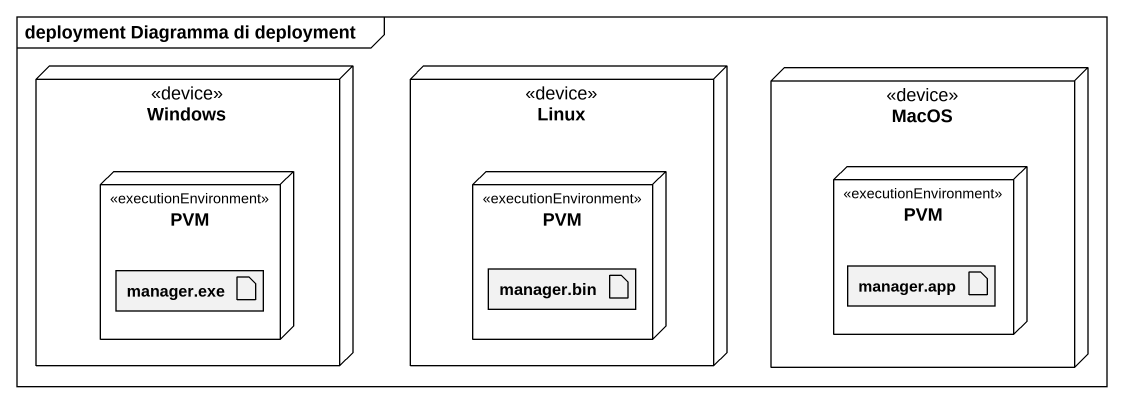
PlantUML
@startuml
mainframe deployment Diagramma di deployment
node Windows <<device>> {
  node "PVM" as PVM_2 <<executionEnvironment>> {
    artifact "manager.exe" as manager_exe
  }
}
node Linux <<device>> {
  node "PVM" as PVM_3 <<executionEnvironment>> {
    artifact "manager.bin" as manager_bin
  }
}
node MacOS <<device>> {
  node PVM <<executionEnvironment>> {
    artifact "manager.app" as manager_app
  }
}
@enduml
